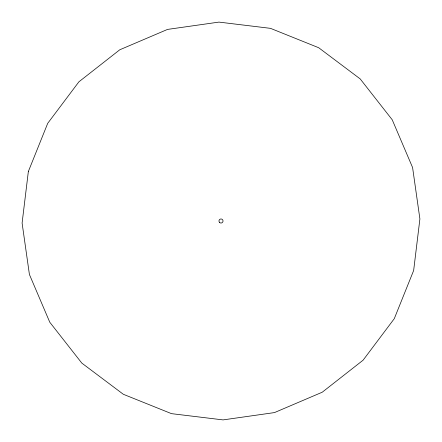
<?xml version="1.0" encoding="UTF-8"?>
<svg xmlns="http://www.w3.org/2000/svg" width="442" height="442" viewBox="0 0 442 442"><rect width="100%" height="100%" fill="white"/><g stroke="black" fill="none" stroke-linecap="round" stroke-linejoin="round"><path stroke-width="0.66" d="M28.349 171.502L22.1 223.05L29.41 274.46L49.775 322.224L81.809 363.092L123.324 394.281L171.502 413.651L223.05 419.9L274.46 412.59L322.224 392.225L363.092 360.191L394.281 318.676L413.651 270.498L419.9 218.95L412.59 167.54L392.225 119.776L360.191 78.908L318.676 47.719L270.498 28.349L218.95 22.1L167.54 29.41L119.776 49.775L78.908 81.809L47.719 123.324L28.349 171.502M219.575 222.453A2.039 2.039 0 0 0 222.972 221.508A2.039 2.039 0 0 0 220.453 219.039A2.039 2.039 0 0 0 219.575 222.453"/></g></svg>
